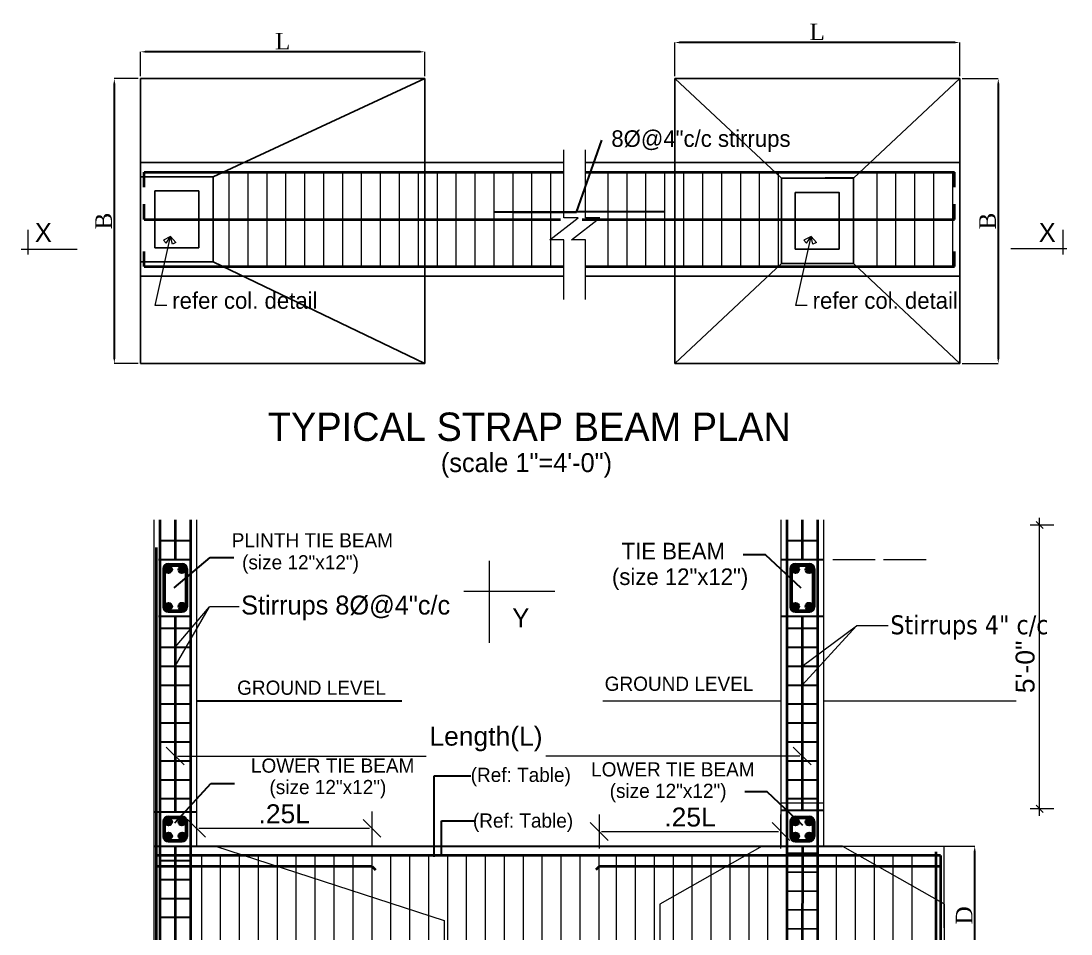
# Model space of a CAD drawing. Header units: inches. Extents: x -4597 to 93300, y -14139 to 5932.
# Drawn here: x -196.8 to 247.2, y -10709.5 to -10323.5 of the extents above; entities that cross this region are included whole.
import ezdxf

# ---------------------------------------------------------------- set-up
doc = ezdxf.new("R2010")
doc.units = ezdxf.units.IN
doc.header["$LTSCALE"] = 0.5
doc.header["$MEASUREMENT"] = 0
doc.header["$PDMODE"] = 66
doc.linetypes.add('ACAD_ISO04W100', pattern=[30, 24, -3, 0, -3])
for name, color, linetype, lineweight in [('cl', 4, 'ACAD_ISO04W100', 15), ('DIM', 180, 'Continuous', 5), ('DIM_LINE', 165, 'Continuous', 15), ('Dimention', 5, 'Continuous', 20), ('dimentions', 5, 'Continuous', 13), ('REINFORCEMENT', 2, 'Continuous', 40), ('TEXT', 220, 'Continuous', 9), ('tiles', 30, 'Continuous', 5), ('TXT', 114, 'Continuous', 13), ('wall', 20, 'Continuous', 40)]:
    doc.layers.add(name, color=color, linetype=linetype, lineweight=lineweight)
doc.layers.add('hatch2', color=1, linetype='Continuous')
doc.layers.add('OUTLINE', color=116, linetype='Continuous')
doc.styles.add('48', font='arial.ttf', dxfattribs={"height": 4})
doc.styles.add('CEN', font='GOTHIC.TTF')
doc.styles.add('S-111', font='tahoma.ttf', dxfattribs={"height": 8})
doc.styles.add('SEN', font='GOTHIC.TTF')
doc.styles.get("Standard").update_dxf_attribs({"font": 'arial.ttf'})
doc.styles.add('Text', font='GOTHIC.TTF', dxfattribs={"height": 6})
doc.styles.add('TEXT-4', font='times.ttf', dxfattribs={"height": 7})
doc.dimstyles.new('DIM-4', dxfattribs={"dimtxt": 4, "dimasz": 2, "dimexe": 0, "dimexo": 1, "dimgap": 1, "dimtad": 1, "dimdec": 0, "dimlfac": 0.5, "dimzin": 3, "dimdsep": 46, "dimlunit": 4, "dimtxsty": 'TEXT-4', "dimcen": 0.09, "dimadec": 0, "dimazin": 0, "dimtfac": 1, "dimtdec": 0, "dimtix": 1, "dimtofl": 0, "dimtmove": 2, "dimatfit": 2, "dimfxl": 1, "dimtolj": 1, "dimtzin": 0, "dimlwe": 5, "dimarcsym": 0})
doc.dimstyles.new('my dimension', dxfattribs={"dimtxt": 8, "dimasz": 1, "dimexe": 6, "dimexo": 12, "dimgap": 2, "dimtad": 1, "dimdec": 0, "dimrnd": 1.38778e-17, "dimzin": 4, "dimdsep": 46, "dimlunit": 3, "dimtxsty": 'Standard', "dimblk": 'arrow', "dimcen": 0, "dimse1": 1, "dimse2": 1, "dimclrd": 256, "dimclre": 256, "dimclrt": 256, "dimadec": 5, "dimazin": 0, "dimtfac": 1, "dimtdec": 0, "dimtix": 1, "dimtmove": 2, "dimatfit": 1, "dimfxl": 1, "dimtolj": 1, "dimtzin": 0, "dimlwd": -1, "dimlwe": -1, "dimarcsym": 0})
doc.dimstyles.new('nir 48', dxfattribs={"dimscale": 0.5, "dimtxt": 4, "dimasz": 3, "dimexe": 4, "dimexo": 6, "dimgap": 2, "dimtad": 3, "dimdec": 0, "dimzin": 3, "dimlunit": 4, "dimtxsty": '48', "dimblk": 'OBLIQUE', "dimcen": 2.5, "dimdle": 3, "dimclrt": 3, "dimadec": 0, "dimazin": 0, "dimtfac": 1, "dimtdec": 0, "dimtmove": 2, "dimatfit": 3, "dimfxl": 1, "dimfxlon": 1, "dimarcsym": 0})

# ---------------------------------------------------------------- blocks, each defined once
blk = doc.blocks.new('*D918')
at = {"layer": 'Defpoints', "color": 0, "transparency": 16777216}
for p in [(880297.95, -15140.6), (880311.85, -15140.6), (880297.95, -15199.21)]:
    blk.add_point(p, dxfattribs=at)
at = {"layer": 'DIM', "color": 0, "lineweight": 5, "transparency": 16777216}
for p, q in [((880298.95, -15140.6), (880311.85, -15140.6)), ((880298.95, -15199.21), (880311.85, -15199.21))]:
    blk.add_line(p, q, dxfattribs=at)
at = {"layer": 'DIM', "color": 0, "lineweight": -2, "transparency": 16777216}
blk.add_line((880311.85, -15197.21), (880311.85, -15142.6), dxfattribs=at)
at = {"layer": 'DIM', "color": 0, "transparency": 16777216}
for points in [[(880311.51, -15142.6), (880312.18, -15142.6), (880311.85, -15140.6)], [(880311.51, -15197.21), (880312.18, -15197.21), (880311.85, -15199.21)]]:
    blk.add_solid(points, dxfattribs=at)
at = {"layer": 'DIM', "color": 0, "transparency": 16777216, "insert": (880307.35, -15169.9), "char_height": 7, "attachment_point": 5, "rotation": 90, "style": 'TEXT-4'}
blk.add_mtext('\\A1;D', dxfattribs=at)
blk = doc.blocks.new('arrow')
at = {"layer": 'DIM'}
for p, q in [((0, -7.14), (0, 7.14)), ((3.78, -3.78), (-3.78, 3.78))]:
    blk.add_line(p, q, dxfattribs=at)
blk = doc.blocks.new('*D921')
at = {"layer": 'Defpoints', "color": 0, "transparency": 16777216}
for p in [(880238.93, -15102.55), (879973.8, -15140.6), (880238.93, -15140.6)]:
    blk.add_point(p, dxfattribs=at)
at = {"layer": 'dimentions', "transparency": 16777216}
for p, q in [((879974.8, -15102.55), (880079.9, -15102.55)), ((880237.93, -15102.55), (880130.52, -15102.55))]:
    blk.add_line(p, q, dxfattribs=at)
at = {"layer": 'dimentions', "transparency": 16777216, "rotation": 180}
blk.add_blockref('arrow', (879973.8, -15102.55), dxfattribs=at)
at = {"layer": 'dimentions', "transparency": 16777216}
blk.add_blockref('arrow', (880238.93, -15102.55), dxfattribs=at)
at = {"layer": 'dimentions', "transparency": 16777216, "insert": (880105.21, -15095.37), "char_height": 8, "attachment_point": 5}
blk.add_mtext('\\A1;Length(L)', dxfattribs=at)
blk = doc.blocks.new('*D922')
at = {"layer": 'cl', "linetype": 'Continuous', "transparency": 16777216}
blk.add_line((879983.8, -15133.1), (880056.02, -15133.1), dxfattribs=at)
at = {"layer": 'Defpoints', "color": 0, "linetype": 'Continuous', "transparency": 16777216}
for p in [(880057.02, -15133.1), (879982.8, -15140.6), (880057.02, -15149.27)]:
    blk.add_point(p, dxfattribs=at)
at = {"layer": 'cl', "linetype": 'Continuous', "transparency": 16777216, "rotation": 180}
blk.add_blockref('arrow', (879982.8, -15133.1), dxfattribs=at)
at = {"layer": 'cl', "linetype": 'Continuous', "transparency": 16777216}
blk.add_blockref('arrow', (880057.02, -15133.1), dxfattribs=at)
at = {"layer": 'cl', "linetype": 'Continuous', "lineweight": 30, "transparency": 16777216, "insert": (880019.91, -15127.02), "char_height": 8, "attachment_point": 5}
blk.add_mtext('\\A1;.25L', dxfattribs=at)
blk = doc.blocks.new('*D923')
at = {"layer": 'cl', "linetype": 'Continuous', "transparency": 16777216}
blk.add_line((880154.02, -15134.48), (880228.93, -15134.48), dxfattribs=at)
at = {"layer": 'Defpoints', "color": 0, "linetype": 'Continuous', "transparency": 16777216}
for p in [(880229.93, -15134.48), (880229.93, -15140.6), (880153.02, -15149.27)]:
    blk.add_point(p, dxfattribs=at)
at = {"layer": 'cl', "linetype": 'Continuous', "transparency": 16777216, "rotation": 180}
blk.add_blockref('arrow', (880153.02, -15134.48), dxfattribs=at)
at = {"layer": 'cl', "linetype": 'Continuous', "transparency": 16777216}
blk.add_blockref('arrow', (880229.93, -15134.48), dxfattribs=at)
at = {"layer": 'cl', "linetype": 'Continuous', "lineweight": 30, "transparency": 16777216, "insert": (880191.47, -15128.4), "char_height": 8, "attachment_point": 5}
blk.add_mtext('\\A1;.25L', dxfattribs=at)
blk = doc.blocks.new('*D53')
at = {"layer": 'Defpoints', "color": 0, "lineweight": 30, "transparency": 16777216}
for p in [(880275.83, -14779.13), (880275.83, -14794.4), (880396.31, -14794.4)]:
    blk.add_point(p, dxfattribs=at)
at = {"layer": 'DIM', "color": 0, "lineweight": 5, "transparency": 16777216}
for p, q in [((880275.83, -14793.4), (880275.83, -14779.13)), ((880396.31, -14793.4), (880396.31, -14779.13))]:
    blk.add_line(p, q, dxfattribs=at)
at = {"layer": 'DIM', "color": 0, "lineweight": -2, "transparency": 16777216}
blk.add_line((880394.31, -14779.13), (880277.83, -14779.13), dxfattribs=at)
at = {"layer": 'DIM', "color": 0, "lineweight": 30, "transparency": 16777216}
for points in [[(880277.83, -14778.8), (880277.83, -14779.46), (880275.83, -14779.13)], [(880394.31, -14778.8), (880394.31, -14779.46), (880396.31, -14779.13)]]:
    blk.add_solid(points, dxfattribs=at)
at = {"layer": 'DIM', "color": 0, "transparency": 16777216, "insert": (880336.07, -14774.63), "char_height": 7, "attachment_point": 5, "style": 'TEXT-4'}
blk.add_mtext('\\A1;L', dxfattribs=at)
blk = doc.blocks.new('*D54')
at = {"layer": 'Defpoints', "color": 0, "lineweight": 30, "transparency": 16777216}
for p in [(880396.31, -14794.4), (880396.31, -14914.82), (880412.62, -14914.82)]:
    blk.add_point(p, dxfattribs=at)
at = {"layer": 'DIM', "color": 0, "lineweight": 5, "transparency": 16777216}
for p, q in [((880397.31, -14794.4), (880412.62, -14794.4)), ((880397.31, -14914.82), (880412.62, -14914.82))]:
    blk.add_line(p, q, dxfattribs=at)
at = {"layer": 'DIM', "color": 0, "lineweight": -2, "transparency": 16777216}
blk.add_line((880412.62, -14796.4), (880412.62, -14912.82), dxfattribs=at)
at = {"layer": 'DIM', "color": 0, "lineweight": 30, "transparency": 16777216}
for points in [[(880412.29, -14796.4), (880412.95, -14796.4), (880412.62, -14794.4)], [(880412.29, -14912.82), (880412.95, -14912.82), (880412.62, -14914.82)]]:
    blk.add_solid(points, dxfattribs=at)
at = {"layer": 'DIM', "color": 0, "transparency": 16777216, "insert": (880408.12, -14854.61), "char_height": 7, "attachment_point": 5, "rotation": 90, "style": 'TEXT-4'}
blk.add_mtext('\\A1;B', dxfattribs=at)
blk = doc.blocks.new('*D55')
at = {"layer": 'Defpoints', "color": 0, "lineweight": 30, "transparency": 16777216}
for p in [(880049.97, -14783.06), (880049.97, -14794.4), (880170.19, -14794.4)]:
    blk.add_point(p, dxfattribs=at)
at = {"layer": 'DIM', "color": 0, "lineweight": 5, "transparency": 16777216}
for p, q in [((880049.97, -14793.4), (880049.97, -14783.06)), ((880170.19, -14793.4), (880170.19, -14783.06))]:
    blk.add_line(p, q, dxfattribs=at)
at = {"layer": 'DIM', "color": 0, "lineweight": -2, "transparency": 16777216}
blk.add_line((880168.19, -14783.06), (880051.97, -14783.06), dxfattribs=at)
at = {"layer": 'DIM', "color": 0, "lineweight": 30, "transparency": 16777216}
for points in [[(880051.97, -14782.73), (880051.97, -14783.4), (880049.97, -14783.06)], [(880168.19, -14782.73), (880168.19, -14783.4), (880170.19, -14783.06)]]:
    blk.add_solid(points, dxfattribs=at)
at = {"layer": 'DIM', "color": 0, "transparency": 16777216, "insert": (880110.08, -14778.56), "char_height": 7, "attachment_point": 5, "style": 'TEXT-4'}
blk.add_mtext('\\A1;L', dxfattribs=at)
blk = doc.blocks.new('*D56')
at = {"layer": 'Defpoints', "color": 0, "lineweight": 30, "transparency": 16777216}
for p in [(880049.97, -14794.4), (880038.89, -14914.8), (880049.97, -14914.8)]:
    blk.add_point(p, dxfattribs=at)
at = {"layer": 'DIM', "color": 0, "lineweight": 5, "transparency": 16777216}
for p, q in [((880048.97, -14794.4), (880038.89, -14794.4)), ((880048.97, -14914.8), (880038.89, -14914.8))]:
    blk.add_line(p, q, dxfattribs=at)
at = {"layer": 'DIM', "color": 0, "lineweight": -2, "transparency": 16777216}
blk.add_line((880038.89, -14796.4), (880038.89, -14912.8), dxfattribs=at)
at = {"layer": 'DIM', "color": 0, "lineweight": 30, "transparency": 16777216}
for points in [[(880038.56, -14796.4), (880039.22, -14796.4), (880038.89, -14794.4)], [(880038.56, -14912.8), (880039.22, -14912.8), (880038.89, -14914.8)]]:
    blk.add_solid(points, dxfattribs=at)
at = {"layer": 'DIM', "color": 0, "transparency": 16777216, "insert": (880034.39, -14854.6), "char_height": 7, "attachment_point": 5, "rotation": 90, "style": 'TEXT-4'}
blk.add_mtext('\\A1;B', dxfattribs=at)
blk = doc.blocks.new('_Oblique')
at = {"color": 0, "linetype": 'ByBlock', "lineweight": -2}
blk.add_line((-0.5, -0.5), (0.5, 0.5), dxfattribs=at)
blk = doc.blocks.new('*D839')
at = {"layer": 'Defpoints', "color": 0, "transparency": 16777216}
for p in [(83877.26, -112674.45), (83886.26, -112674.45), (83886.26, -112734.44)]:
    blk.add_point(p, dxfattribs=at)
at = {"layer": 'DIM_LINE', "color": 0, "linetype": 'ByBlock', "lineweight": -2, "transparency": 16777216}
blk.add_line((83877.26, -112735.94), (83877.26, -112672.95), dxfattribs=at)
at = {"layer": 'DIM_LINE', "color": 0, "lineweight": -2, "transparency": 16777216}
for p, q in [((83880.26, -112674.45), (83875.26, -112674.45)), ((83880.26, -112734.44), (83875.26, -112734.44))]:
    blk.add_line(p, q, dxfattribs=at)
at = {"layer": 'DIM_LINE', "color": 0, "lineweight": -2, "transparency": 16777216, "xscale": 1.5, "yscale": 1.5, "zscale": 1.5}
for p, rotation in [((83877.26, -112674.45), 90), ((83877.26, -112734.44), 270)]:
    blk.add_blockref('_Oblique', p, dxfattribs=dict(at, rotation=rotation))
at = {"layer": 'DIM_LINE', "color": 3, "transparency": 16777216, "insert": (83874.22, -112704.44), "char_height": 4, "attachment_point": 5, "rotation": 90, "style": '48'}
blk.add_mtext('5\'-0"', dxfattribs=at)
blk = doc.blocks.new('REIURETT')
at = {"layer": 'Dimention'}
for points in [[(880237.59, -15023.68, 1), (880234.59, -15023.68, 1)], [(880240.29, -15023.71, 1), (880243.29, -15023.71, 1)], [(880234.59, -15039.29, 1), (880237.59, -15039.29, 1)], [(880240.34, -15039.22, 1), (880243.34, -15039.22, 1)], [(879972.47, -15130.4, 1), (879969.47, -15130.4, 1)], [(879975.16, -15130.44, 1), (879978.16, -15130.44, 1)], [(880237.59, -15130.4, 1), (880234.59, -15130.4, 1)], [(880240.29, -15130.44, 1), (880243.29, -15130.44, 1)], [(879969.47, -15136.42, 1), (879972.47, -15136.42, 1)], [(879975.22, -15136.35, 1), (879978.22, -15136.35, 1)], [(880234.59, -15136.42, 1), (880237.59, -15136.42, 1)], [(880240.34, -15136.35, 1), (880243.34, -15136.35, 1)]]:
    blk.add_hatch(color=256, dxfattribs=at).paths.add_polyline_path(points)
at = {"layer": 'dimentions'}
for points in [[(879972.47, -15023.68, 1), (879969.47, -15023.68, 1)], [(879975.16, -15023.71, 1), (879978.16, -15023.71, 1)], [(879969.47, -15039.29, 1), (879972.47, -15039.29, 1)], [(879975.22, -15039.22, 1), (879978.22, -15039.22, 1)]]:
    blk.add_hatch(color=256, dxfattribs=at).paths.add_polyline_path(points)
at = {"layer": 'DIM'}
for p, q in [((880106.74, -15054.66), (880106.74, -15020.09)), ((880095.85, -15032.82), (880134.35, -15032.82)), ((879973.8, -15064.55), (879988.3, -15039.47)), ((879973.8, -15056.55), (879988.3, -15039.47)), ((880000.84, -15039.47), (879988.3, -15039.47)), ((880238.93, -15072.55), (880261.81, -15047.47)), ((880238.93, -15064.55), (880261.81, -15047.47)), ((880275.3, -15047.47), (880261.81, -15047.47))]:
    blk.add_line(p, q, dxfattribs=at)
at = {"layer": 'dimentions'}
blk.add_line((880226.99, -15140.6), (880250.99, -15140.6), dxfattribs=at)
at = {"layer": 'OUTLINE', "lineweight": -2}
for p, q in [((879967.3, -15011.47), (879980.3, -15011.47)), ((880232.43, -15011.47), (880245.43, -15011.47)), ((879967.3, -15048.55), (879980.3, -15048.55)), ((880232.43, -15048.55), (880245.43, -15048.55)), ((879967.3, -15056.55), (879980.3, -15056.55)), ((879967.3, -15056.55), (879980.3, -15056.55)), ((880232.43, -15056.55), (880245.43, -15056.55)), ((880232.43, -15056.55), (880245.43, -15056.55)), ((879967.3, -15064.55), (879980.3, -15064.55)), ((880232.43, -15064.55), (880245.43, -15064.55)), ((879967.3, -15072.55), (879980.3, -15072.55)), ((880232.43, -15072.55), (880245.43, -15072.55)), ((879967.3, -15080.55), (879980.3, -15080.55)), ((880232.43, -15080.55), (880245.43, -15080.55)), ((879967.3, -15088.55), (879980.3, -15088.55)), ((880232.43, -15088.55), (880245.43, -15088.55)), ((879967.3, -15096.55), (879980.3, -15096.55)), ((880232.43, -15096.55), (880245.43, -15096.55)), ((879967.3, -15104.55), (879980.3, -15104.55)), ((880232.43, -15104.55), (880245.43, -15104.55)), ((879967.3, -15112.55), (879980.3, -15112.55)), ((880232.43, -15112.55), (880245.43, -15112.55)), ((879967.3, -15120.55), (879980.3, -15120.55)), ((880232.43, -15120.55), (880245.43, -15120.55)), ((879967.3, -15146.73), (879980.3, -15146.73)), ((879967.3, -15154.73), (879980.3, -15154.73)), ((879967.3, -15162.73), (879980.3, -15162.73)), ((879967.3, -15170.73), (879980.3, -15170.73))]:
    blk.add_line(p, q, dxfattribs=at)
at = {"layer": 'OUTLINE'}
for p, q in [((880232.43, -15143.62), (880245.43, -15143.62)), ((880232.43, -15143.62), (880245.43, -15143.62)), ((880232.43, -15151.62), (880245.43, -15151.62)), ((880232.43, -15159.62), (880245.43, -15159.62)), ((880232.43, -15167.62), (880245.43, -15167.62)), ((880232.43, -15175.62), (880245.43, -15175.62))]:
    blk.add_line(p, q, dxfattribs=at)
at = {"layer": 'REINFORCEMENT', "color": 7}
for p, q in [((879967.3, -15002.64), (879967.3, -15127.47)), ((879973.8, -15002.64), (879973.8, -15019.47)), ((879980.3, -15002.64), (879980.3, -15127.47)), ((880232.43, -15002.64), (880232.43, -15043.47)), ((880238.93, -15002.64), (880238.93, -15019.47)), ((880245.43, -15002.64), (880245.43, -15043.47)), ((879965.8, -15014.37), (879965.8, -15195.21)), ((879970.8, -15021.47), (879976.8, -15021.47)), ((879971.3, -15021.97), (879976.3, -15021.97)), ((880235.93, -15021.47), (880241.93, -15021.47)), ((880236.43, -15021.97), (880241.43, -15021.97)), ((879968.8, -15023.47), (879968.8, -15039.47)), ((879969.3, -15023.97), (879969.3, -15038.97)), ((879978.3, -15023.97), (879978.3, -15038.97)), ((879978.8, -15023.47), (879978.8, -15039.47)), ((880233.93, -15023.47), (880233.93, -15039.47)), ((880234.43, -15023.97), (880234.43, -15038.97)), ((880243.43, -15023.97), (880243.43, -15038.97)), ((880243.93, -15023.47), (880243.93, -15039.47)), ((879970.8, -15041.47), (879976.8, -15041.47)), ((879971.3, -15040.97), (879976.3, -15040.97)), ((879973.8, -15043.47), (879973.8, -15126.19)), ((880232.43, -15043.47), (880232.43, -15127.47)), ((880235.93, -15041.47), (880241.93, -15041.47)), ((880236.43, -15040.97), (880241.43, -15040.97)), ((880238.93, -15043.47), (880238.93, -15125.42)), ((880245.43, -15043.47), (880245.43, -15127.47)), ((879967.3, -15127.47), (879967.3, -15198.21)), ((879970.8, -15128.19), (879976.8, -15128.19)), ((879971.3, -15128.69), (879976.3, -15128.69)), ((879980.3, -15127.47), (879980.3, -15192.46)), ((880232.43, -15127.47), (880232.43, -15192.46)), ((880235.93, -15128.19), (880241.93, -15128.19)), ((880236.43, -15128.69), (880241.43, -15128.69)), ((880245.43, -15127.47), (880245.43, -15192.46)), ((879968.8, -15130.19), (879968.8, -15136.6)), ((879969.3, -15130.69), (879969.3, -15136.1)), ((879978.3, -15130.69), (879978.3, -15136.1)), ((879978.8, -15130.19), (879978.8, -15136.6)), ((880233.93, -15130.19), (880233.93, -15136.6)), ((880234.43, -15130.69), (880234.43, -15136.1)), ((880243.43, -15130.69), (880243.43, -15136.1)), ((880243.93, -15130.19), (880243.93, -15136.6)), ((879971.3, -15138.1), (879976.3, -15138.1)), ((880236.43, -15138.1), (880241.43, -15138.1)), ((879970.8, -15138.6), (879976.8, -15138.6)), ((879973.8, -15140.6), (879973.8, -15190.3)), ((880235.93, -15138.6), (880241.93, -15138.6)), ((880238.99, -15140.6), (880238.93, -15195.21)), ((880146.16, -15144.6), (879965.8, -15144.6)), ((880297.43, -15144.6), (880146.16, -15144.6)), ((880295.43, -15143.02), (880295.43, -15195.21)), ((880297.43, -15144.6), (880297.43, -15195.21)), ((880057.02, -15149.27), (879965.8, -15149.27)), ((880057.02, -15149.27), (880058.44, -15150.68)), ((880153.02, -15149.27), (880151.61, -15150.68)), ((880297.43, -15149.27), (880153.02, -15149.27))]:
    blk.add_line(p, q, dxfattribs=at)
for centre, start, end in [((879970.8, -15023.47), 90, 180), ((879971.3, -15023.97), 90, 180), ((879976.3, -15023.97), 0, 90), ((879976.8, -15023.47), 0, 90), ((880235.93, -15023.47), 90, 180), ((880236.43, -15023.97), 90, 180), ((880241.43, -15023.97), 0, 90), ((880241.93, -15023.47), 0, 90), ((879970.8, -15039.47), 180, 270), ((879971.3, -15038.97), 180, 270), ((879976.3, -15038.97), 270, 0), ((879976.8, -15039.47), 270, 0), ((880235.93, -15039.47), 180, 270), ((880236.43, -15038.97), 180, 270), ((880241.43, -15038.97), 270, 0), ((880241.93, -15039.47), 270, 0), ((879970.8, -15130.19), 90, 180), ((879971.3, -15130.69), 90, 180), ((879976.3, -15130.69), 0, 90), ((879976.8, -15130.19), 0, 90), ((880235.93, -15130.19), 90, 180), ((880236.43, -15130.69), 90, 180), ((880241.43, -15130.69), 0, 90), ((880241.93, -15130.19), 0, 90), ((879970.8, -15136.6), 180, 270), ((879971.3, -15136.1), 180, 270), ((879976.3, -15136.1), 270, 0), ((879976.8, -15136.6), 270, 0), ((880235.93, -15136.6), 180, 270), ((880236.43, -15136.1), 180, 270), ((880241.43, -15136.1), 270, 0), ((880241.93, -15136.6), 270, 0)]:
    blk.add_arc(centre, 2, start, end, dxfattribs=at)
at = {"layer": 'TEXT'}
for p, q in [((879964.8, -15002.64), (879964.8, -15211.21)), ((879982.8, -15002.64), (879982.8, -15140.6)), ((880229.93, -15002.64), (880229.93, -15140.6)), ((880247.93, -15002.64), (880247.93, -15140.6)), ((879966.8, -15019.47), (879980.8, -15019.47)), ((880251.82, -15019.47), (880269.82, -15019.47)), ((880273.25, -15019.47), (880291.25, -15019.47)), ((879966.8, -15043.47), (879980.8, -15043.47)), ((880229.93, -15043.47), (880247.93, -15043.47)), ((880154.61, -15079.21), (880229.93, -15079.21)), ((880247.93, -15079.21), (880329.3, -15079.21)), ((880229.93, -15122.4), (880247.93, -15122.4)), ((879964.8, -15140.6), (879982.8, -15140.6)), ((879982.8, -15140.6), (879990.8, -15140.6)), ((880146.16, -15140.6), (879990.8, -15140.6)), ((879990.8, -15140.6), (880087.6, -15172.07)), ((880146.16, -15140.6), (880298.93, -15140.6)), ((880221.93, -15140.6), (880178.66, -15165.21)), ((880229.93, -15140.6), (880247.93, -15140.6)), ((880255.93, -15140.6), (880298.93, -15165.05)), ((880298.93, -15175.21), (880298.93, -15140.6)), ((880178.66, -15165.21), (880178.66, -15199.21)), ((880298.93, -15165.21), (880298.93, -15211.21)), ((880087.6, -15172.07), (880087.6, -15199.21))]:
    blk.add_line(p, q, dxfattribs=at)
at = {"layer": 'tiles'}
for p, q in [((879985.02, -15195.21), (879985.02, -15144.6)), ((879993.02, -15195.21), (879993.02, -15144.6)), ((880001.02, -15195.21), (880001.02, -15144.6)), ((880009.02, -15195.21), (880009.02, -15144.6)), ((880017.02, -15195.21), (880017.02, -15144.6)), ((880025.02, -15195.21), (880025.02, -15144.6)), ((880033.02, -15195.21), (880033.02, -15144.6)), ((880041.02, -15195.21), (880041.02, -15144.6)), ((880049.02, -15195.21), (880049.02, -15144.6)), ((880057.02, -15195.21), (880057.02, -15144.6)), ((880065.02, -15195.21), (880065.02, -15144.6)), ((880073.02, -15195.21), (880073.02, -15144.6)), ((880081.02, -15195.21), (880081.02, -15144.6)), ((880089.02, -15195.21), (880089.02, -15144.6)), ((880097.02, -15195.21), (880097.02, -15144.6)), ((880105.02, -15195.21), (880105.02, -15144.6)), ((880113.02, -15195.21), (880113.02, -15144.6)), ((880121.02, -15195.21), (880121.02, -15144.6)), ((880129.02, -15195.21), (880129.02, -15144.6)), ((880137.02, -15195.21), (880137.02, -15144.6)), ((880145.02, -15195.21), (880145.02, -15144.6)), ((880153.02, -15195.21), (880153.02, -15144.6)), ((880160.43, -15195.21), (880160.43, -15144.6)), ((880160.43, -15195.21), (880160.43, -15144.6)), ((880168.43, -15195.21), (880168.43, -15144.6)), ((880176.43, -15195.21), (880176.43, -15144.6)), ((880184.43, -15195.21), (880184.43, -15144.6)), ((880192.43, -15195.21), (880192.43, -15144.6)), ((880200.43, -15195.21), (880200.43, -15144.6)), ((880208.43, -15195.21), (880208.43, -15144.6)), ((880216.43, -15195.21), (880216.43, -15144.6)), ((880224.43, -15195.21), (880224.43, -15144.6)), ((880253.43, -15195.21), (880253.43, -15144.6)), ((880261.43, -15195.21), (880261.43, -15144.6)), ((880269.43, -15195.21), (880269.43, -15144.6)), ((880277.43, -15195.21), (880277.43, -15144.6)), ((880285.43, -15195.21), (880285.43, -15144.6))]:
    blk.add_line(p, q, dxfattribs=at)
at = {"layer": 'TXT', "lineweight": 30}
blk.add_line((879982.8, -15079.21), (880069.67, -15079.21), dxfattribs=at)
at = {"layer": 'wall', "lineweight": -2}
for p, q in [((879966.8, -15019.47), (879980.8, -15019.47)), ((880229.93, -15019.47), (880247.93, -15019.47)), ((879966.8, -15043.47), (879980.8, -15043.47)), ((880229.93, -15043.47), (880247.93, -15043.47)), ((879964.8, -15126.19), (879982.8, -15126.19)), ((880229.93, -15125.42), (880247.93, -15125.42)), ((879964.8, -15140.6), (880255.93, -15140.6)), ((879964.8, -15140.6), (879982.8, -15140.6)), ((880229.93, -15140.6), (880247.93, -15140.6))]:
    blk.add_line(p, q, dxfattribs=at)
for centre in [(879970.97, -15023.68), (879976.66, -15023.71), (880236.09, -15023.68), (880241.79, -15023.71), (879970.97, -15039.29), (879976.72, -15039.22), (880236.09, -15039.29), (880241.84, -15039.22), (879970.97, -15130.4), (879976.66, -15130.44), (880236.09, -15130.4), (880241.79, -15130.44), (879970.97, -15136.42), (879976.72, -15136.35), (880236.09, -15136.42), (880241.84, -15136.35)]:
    blk.add_circle(centre, 1.5, dxfattribs=at)
at = {"layer": 'TEXT', "ltscale": 0.5, "style": 'CEN'}
for s, p in [('PLINTH TIE BEAM', (879997.7, -15014.34)), ('(size 12"x12")', (880002.09, -15023.64)), ('GROUND LEVEL', (880000, -15076.67)), ('LOWER TIE BEAM', (880005.83, -15109.59)), ('LOWER TIE BEAM', (880149.66, -15111.19)), ('(size 12"x12")', (880013.68, -15118.67)), ('(size 12"x12")', (880157.51, -15120.26))]:
    blk.add_text(s, height=6, dxfattribs=at).set_placement(p)
at = {"layer": 'TEXT'}
for s, height, style, p in [('TIE BEAM', 7, 'Text', (880162.56, -15019.42)), ('(size 12"x12")', 7, 'Text', (880158.47, -15030.24)), ('Stirrups 8%%C@4"c/c', 8, 'Text', (880001.69, -15042.73)), ('Y', 8, 'Text', (880116.36, -15048.17)), ('GROUND LEVEL', 6, 'Text', (880155.41, -15074.99)), ('(Ref: Table)', 6, 'SEN', (880098.74, -15113.51)), ('(Ref: Table)', 6, 'SEN', (880099.7, -15132.83))]:
    blk.add_text(s, height=height, dxfattribs=dict(at, style=style)).set_placement(p)
at = {"layer": 'TEXT', "ltscale": 50, "style": 'S-111'}
blk.add_text('Stirrups 4" c/c', height=8, dxfattribs=at).set_placement((880276.18, -15051.07))
at = {"layer": 'cl', "color": 18, "linetype": 'Continuous', "lineweight": 30, "true_color": 0x000000}
for base, p1, p2, picture, middle in [((880057.02, -15133.1), (879982.8, -15140.6), (880057.02, -15149.27), '*D922', (880019.91, -15127.02)), ((880229.93, -15134.48), (880153.02, -15149.27), (880229.93, -15140.6), '*D923', (880191.47, -15128.4))]:
    dim = blk.add_linear_dim(base=base, p1=p1, p2=p2, text='.25L', dimstyle='my dimension', dxfattribs=at)
    dim.commit()
    dim.dimension.update_dxf_attribs({"geometry": picture, "text_midpoint": middle})
at = {"layer": 'DIM'}
dim = blk.add_linear_dim(base=(880311.85, -15140.6), p1=(880297.95, -15199.21), p2=(880297.95, -15140.6), angle=90, text='D', dimstyle='DIM-4', dxfattribs=at)
dim.commit()
dim.dimension.update_dxf_attribs({"geometry": '*D918', "text_midpoint": (880307.35, -15169.9)})
at = {"layer": 'dimentions'}
dim = blk.add_linear_dim(base=(880238.93, -15102.55), p1=(879973.8, -15140.6), p2=(880238.93, -15140.6), text='Length(L)', dimstyle='my dimension', dxfattribs=at)
dim.commit()
dim.dimension.update_dxf_attribs({"geometry": '*D921', "text_midpoint": (880105.21, -15095.37), "dimtype": 160})
at = {"layer": 'DIM'}
for points in [[(880238.42, -15031.63), (880223.32, -15017.48), (880213.88, -15017.48)], [(879973.31, -15031.47), (879988.54, -15018.56), (879998.62, -15018.56)], [(879973.63, -15130.83), (879988.86, -15114.12), (879998.94, -15114.12)], [(880239.16, -15131.89), (880224.06, -15117.74), (880214.62, -15117.74)]]:
    blk.add_leader(points, dimstyle='DIM-4', override={"dimgap": 1, "dimtad": 0}, dxfattribs=at)
for points in [[(880083.36, -15145.1), (880083.36, -15110.98), (880098.75, -15110.98)], [(880086.41, -15144.6), (880086.41, -15129.88), (880100.18, -15129.88)]]:
    blk.add_leader(points, dimstyle='DIM-4', dxfattribs=at)
blk = doc.blocks.new('MMMMM')
at = {"layer": 'DIM'}
for p, q in [((880002.43, -14868.78), (880002.43, -14858.31)), ((880440.08, -14868.78), (880440.08, -14858.31)), ((879999.44, -14866.43), (880023.18, -14866.43)), ((880441.65, -14866.3), (880417.91, -14866.3))]:
    blk.add_line(p, q, dxfattribs=at)
at = {"layer": 'hatch2'}
for p, q in [((880049.97, -14914.8), (880049.97, -14794.4)), ((880049.97, -14794.4), (880170.19, -14794.4)), ((880080.65, -14835.89), (880170.19, -14794.4)), ((880170.19, -14794.4), (880170.19, -14914.8)), ((880275.83, -14794.4), (880396.31, -14794.4)), ((880275.83, -14914.8), (880275.83, -14794.4)), ((880275.83, -14794.4), (880321.03, -14836.52)), ((880351.41, -14836.52), (880396.31, -14794.4)), ((880396.31, -14794.4), (880396.31, -14914.82)), ((880049.97, -14835.89), (880049.97, -14871.89)), ((880080.65, -14835.89), (880049.97, -14835.89)), ((880080.65, -14835.89), (880080.65, -14871.89)), ((880351.41, -14836.52), (880320.73, -14836.52)), ((880321.03, -14836.52), (880321.03, -14872.52)), ((880351.41, -14836.52), (880351.41, -14872.52)), ((880055.97, -14841.89), (880055.97, -14865.89)), ((880074.65, -14841.89), (880055.97, -14841.89)), ((880074.65, -14841.89), (880074.65, -14865.89)), ((880326.73, -14842.52), (880326.73, -14866.52)), ((880345.41, -14842.52), (880326.73, -14842.52)), ((880345.41, -14842.52), (880345.41, -14866.52)), ((880074.65, -14865.89), (880055.97, -14865.89)), ((880345.41, -14866.52), (880326.73, -14866.52)), ((880080.65, -14871.89), (880049.97, -14871.89)), ((880080.65, -14871.89), (880170.19, -14914.8)), ((880275.83, -14914.8), (880321.03, -14872.52)), ((880351.41, -14872.52), (880320.73, -14872.52)), ((880396.31, -14914.82), (880351.41, -14872.52)), ((880170.19, -14914.8), (880049.97, -14914.8)), ((880396.31, -14914.8), (880275.83, -14914.8))]:
    blk.add_line(p, q, dxfattribs=at)
at = {"layer": 'REINFORCEMENT', "color": 7}
for p, q in [((880051.56, -14833.89), (880228.98, -14833.89)), ((880051.56, -14840.34), (880051.56, -14833.89)), ((880238.15, -14833.89), (880394.1, -14833.89)), ((880394.1, -14840.34), (880394.1, -14833.89)), ((880051.56, -14853.89), (880051.56, -14847.44)), ((880394.1, -14853.89), (880394.1, -14847.44)), ((880051.56, -14853.89), (880227.47, -14853.89)), ((880236.63, -14853.89), (880394.1, -14853.89)), ((880051.56, -14873.89), (880051.56, -14867.44)), ((880394.1, -14873.89), (880394.1, -14867.44)), ((880051.56, -14873.89), (880228.98, -14873.89)), ((880238.15, -14873.89), (880394.1, -14873.89))]:
    blk.add_line(p, q, dxfattribs=at)
at = {"layer": 'tiles'}
for p, q in [((880087.32, -14833.89), (880087.32, -14873.89)), ((880095.32, -14833.89), (880095.32, -14873.89)), ((880103.32, -14833.89), (880103.32, -14873.89)), ((880111.32, -14833.89), (880111.32, -14873.89)), ((880119.32, -14833.89), (880119.32, -14873.89)), ((880127.32, -14833.89), (880127.32, -14873.89)), ((880135.32, -14833.89), (880135.32, -14873.89)), ((880143.32, -14833.89), (880143.32, -14873.89)), ((880151.32, -14833.89), (880151.32, -14873.89)), ((880159.32, -14833.89), (880159.32, -14873.89)), ((880167.32, -14833.89), (880167.32, -14873.89)), ((880175.32, -14833.89), (880175.32, -14873.89)), ((880183.32, -14833.89), (880183.32, -14873.89)), ((880191.32, -14833.89), (880191.32, -14873.89)), ((880191.32, -14833.89), (880191.32, -14873.89)), ((880199.32, -14833.89), (880199.32, -14873.89)), ((880199.32, -14833.89), (880199.32, -14873.89)), ((880207.32, -14833.89), (880207.32, -14873.89)), ((880215.32, -14833.89), (880215.32, -14873.89)), ((880223.32, -14833.89), (880223.32, -14873.89)), ((880247.54, -14833.89), (880247.54, -14873.89)), ((880255.54, -14833.89), (880255.54, -14873.89)), ((880263.54, -14833.89), (880263.54, -14873.89)), ((880271.54, -14833.89), (880271.54, -14873.89)), ((880271.54, -14833.89), (880271.54, -14873.89)), ((880279.54, -14833.89), (880279.54, -14873.89)), ((880279.54, -14833.89), (880279.54, -14873.89)), ((880287.54, -14833.89), (880287.54, -14873.89)), ((880295.57, -14833.89), (880295.57, -14873.89)), ((880303.57, -14833.89), (880303.57, -14873.89)), ((880311.57, -14833.89), (880311.57, -14873.89)), ((880319.57, -14833.89), (880319.57, -14873.89)), ((880361.21, -14833.89), (880361.21, -14873.89)), ((880369.21, -14833.89), (880369.21, -14873.89)), ((880377.21, -14833.89), (880377.21, -14873.89)), ((880385.21, -14833.89), (880385.21, -14873.89)), ((880393.21, -14833.89), (880393.21, -14873.89)), ((880056.23, -14890.37), (880062.7, -14861.1)), ((880062.7, -14861.1), (880059.64, -14862.63)), ((880059.64, -14862.63), (880060.77, -14863.92)), ((880060.77, -14863.92), (880062.7, -14861.1)), ((880063.42, -14864.44), (880062.7, -14861.1)), ((880062.7, -14861.1), (880064.95, -14863.67)), ((880326.99, -14890.37), (880333.46, -14861.1)), ((880333.46, -14861.1), (880330.4, -14862.63)), ((880330.4, -14862.63), (880331.53, -14863.92)), ((880331.53, -14863.92), (880333.46, -14861.1)), ((880334.18, -14864.44), (880333.46, -14861.1)), ((880333.46, -14861.1), (880335.72, -14863.67)), ((880064.95, -14863.67), (880063.42, -14864.44)), ((880335.72, -14863.67), (880334.18, -14864.44)), ((880061.12, -14890.37), (880056.23, -14890.37)), ((880331.89, -14890.37), (880326.99, -14890.37))]:
    blk.add_line(p, q, dxfattribs=at)
for points in [[(880228.98, -14887.77), (880228.98, -14862.61), (880222.98, -14862.61), (880234.98, -14853.26), (880228.98, -14853.26), (880228.98, -14824.49)], [(880238.15, -14887.77), (880238.15, -14862.61), (880232.15, -14862.61), (880244.15, -14853.26), (880238.15, -14853.26), (880238.15, -14824.49)]]:
    blk.add_lwpolyline(points, dxfattribs=at)
at = {"layer": 'wall', "color": 6, "lineweight": -3}
for p, q in [((880049.97, -14829.89), (880228.98, -14829.89)), ((880238.15, -14829.89), (880396.31, -14829.89)), ((880049.97, -14877.89), (880228.98, -14877.89)), ((880238.15, -14877.89), (880396.31, -14877.89))]:
    blk.add_line(p, q, dxfattribs=at)
at = {"layer": 'wall', "lineweight": -2}
for p, q in [((880351.41, -14836.48), (880339.41, -14836.48)), ((880345.54, -14842.36), (880345.54, -14842.36)), ((880345.54, -14866.36), (880345.54, -14866.36))]:
    blk.add_line(p, q, dxfattribs=at)
at = {"layer": 'TEXT', "style": 'Text'}
for s, height, p in [('8%%C@4"c/c stirrups', 7, (880249.03, -14823.25)), ('X', 8, (880005.33, -14863.43)), ('X', 8, (880429.75, -14863.43)), ('refer col. detail', 7, (880063.39, -14891.7)), ('refer col. detail', 7, (880334.15, -14891.7)), ('TYPICAL STRAP BEAM PLAN', 12, (880103.79, -14947.57)), ('(scale 1"=4\'-0")', 8, (880176.96, -14960.74))]:
    blk.add_text(s, height=height, dxfattribs=at).set_placement(p)
at = {"layer": 'DIM'}
for base, p1, p2, picture, middle in [((880049.97, -14783.06), (880170.19, -14794.4), (880049.97, -14794.4), '*D55', (880110.08, -14778.56)), ((880275.83, -14779.13), (880396.31, -14794.4), (880275.83, -14794.4), '*D53', (880336.07, -14774.63))]:
    dim = blk.add_linear_dim(base=base, p1=p1, p2=p2, text='L', dimstyle='DIM-4', dxfattribs=at)
    dim.commit()
    dim.dimension.update_dxf_attribs({"geometry": picture, "text_midpoint": middle})
for base, p1, p2, picture, middle in [((880038.89, -14914.8), (880049.97, -14794.4), (880049.97, -14914.8), '*D56', (880034.39, -14854.6)), ((880412.62, -14914.82), (880396.31, -14794.4), (880396.31, -14914.82), '*D54', (880408.12, -14854.61))]:
    dim = blk.add_linear_dim(base=base, p1=p1, p2=p2, angle=90, text='B', dimstyle='DIM-4', dxfattribs=at)
    dim.commit()
    dim.dimension.update_dxf_attribs({"geometry": picture, "text_midpoint": middle})
for points in [[(880207.32, -14850.87), (880234.35, -14850.87), (880245.05, -14820.39)], [(880199.32, -14850.71), (880234.35, -14850.71)], [(880215.32, -14850.71), (880234.35, -14850.71)], [(880223.32, -14850.71), (880234.35, -14850.71)], [(880262.92, -14850.71), (880234.35, -14850.71)], [(880254.92, -14850.71), (880234.35, -14850.71)], [(880246.92, -14850.71), (880234.35, -14850.71)], [(880271.6, -14850.71), (880234.35, -14850.71)]]:
    blk.add_leader(points, dimstyle='DIM-4', override={"dimgap": 1, "dimtad": 0}, dxfattribs=at)
blk = doc.blocks.new('DFHRH')
at = {"layer": 'DIM_LINE'}
dim = blk.add_linear_dim(base=(83877.26, -112674.45), p1=(83886.26, -112734.44), p2=(83886.26, -112674.45), angle=90, dimstyle='nir 48', override={"dimtxt": 2, "dimfxl": 6, "dimfxlon": 1, "dimarcsym": 1}, dxfattribs=at)
dim.commit()
dim.dimension.update_dxf_attribs({"geometry": '*D839', "text_midpoint": (83874.22, -112704.44)})

msp = doc.modelspace()

# ---------------------------------------------------------------- block references
at = {"layer": 'cl', "color": 18, "linetype": 'Continuous', "lineweight": 30, "true_color": 0x000000}
for name, p in [('MMMMM', (-880196.2, 4446.52)), ('REIURETT', (-880105.38, 4468.29))]:
    msp.add_blockref(name, p, dxfattribs=at)
at = {"layer": 'DIM_LINE', "xscale": 2, "yscale": 2, "zscale": 2}
msp.add_blockref('DFHRH', (-167520.62, 214812.3), dxfattribs=at)

doc.saveas('drawing.dxf')
